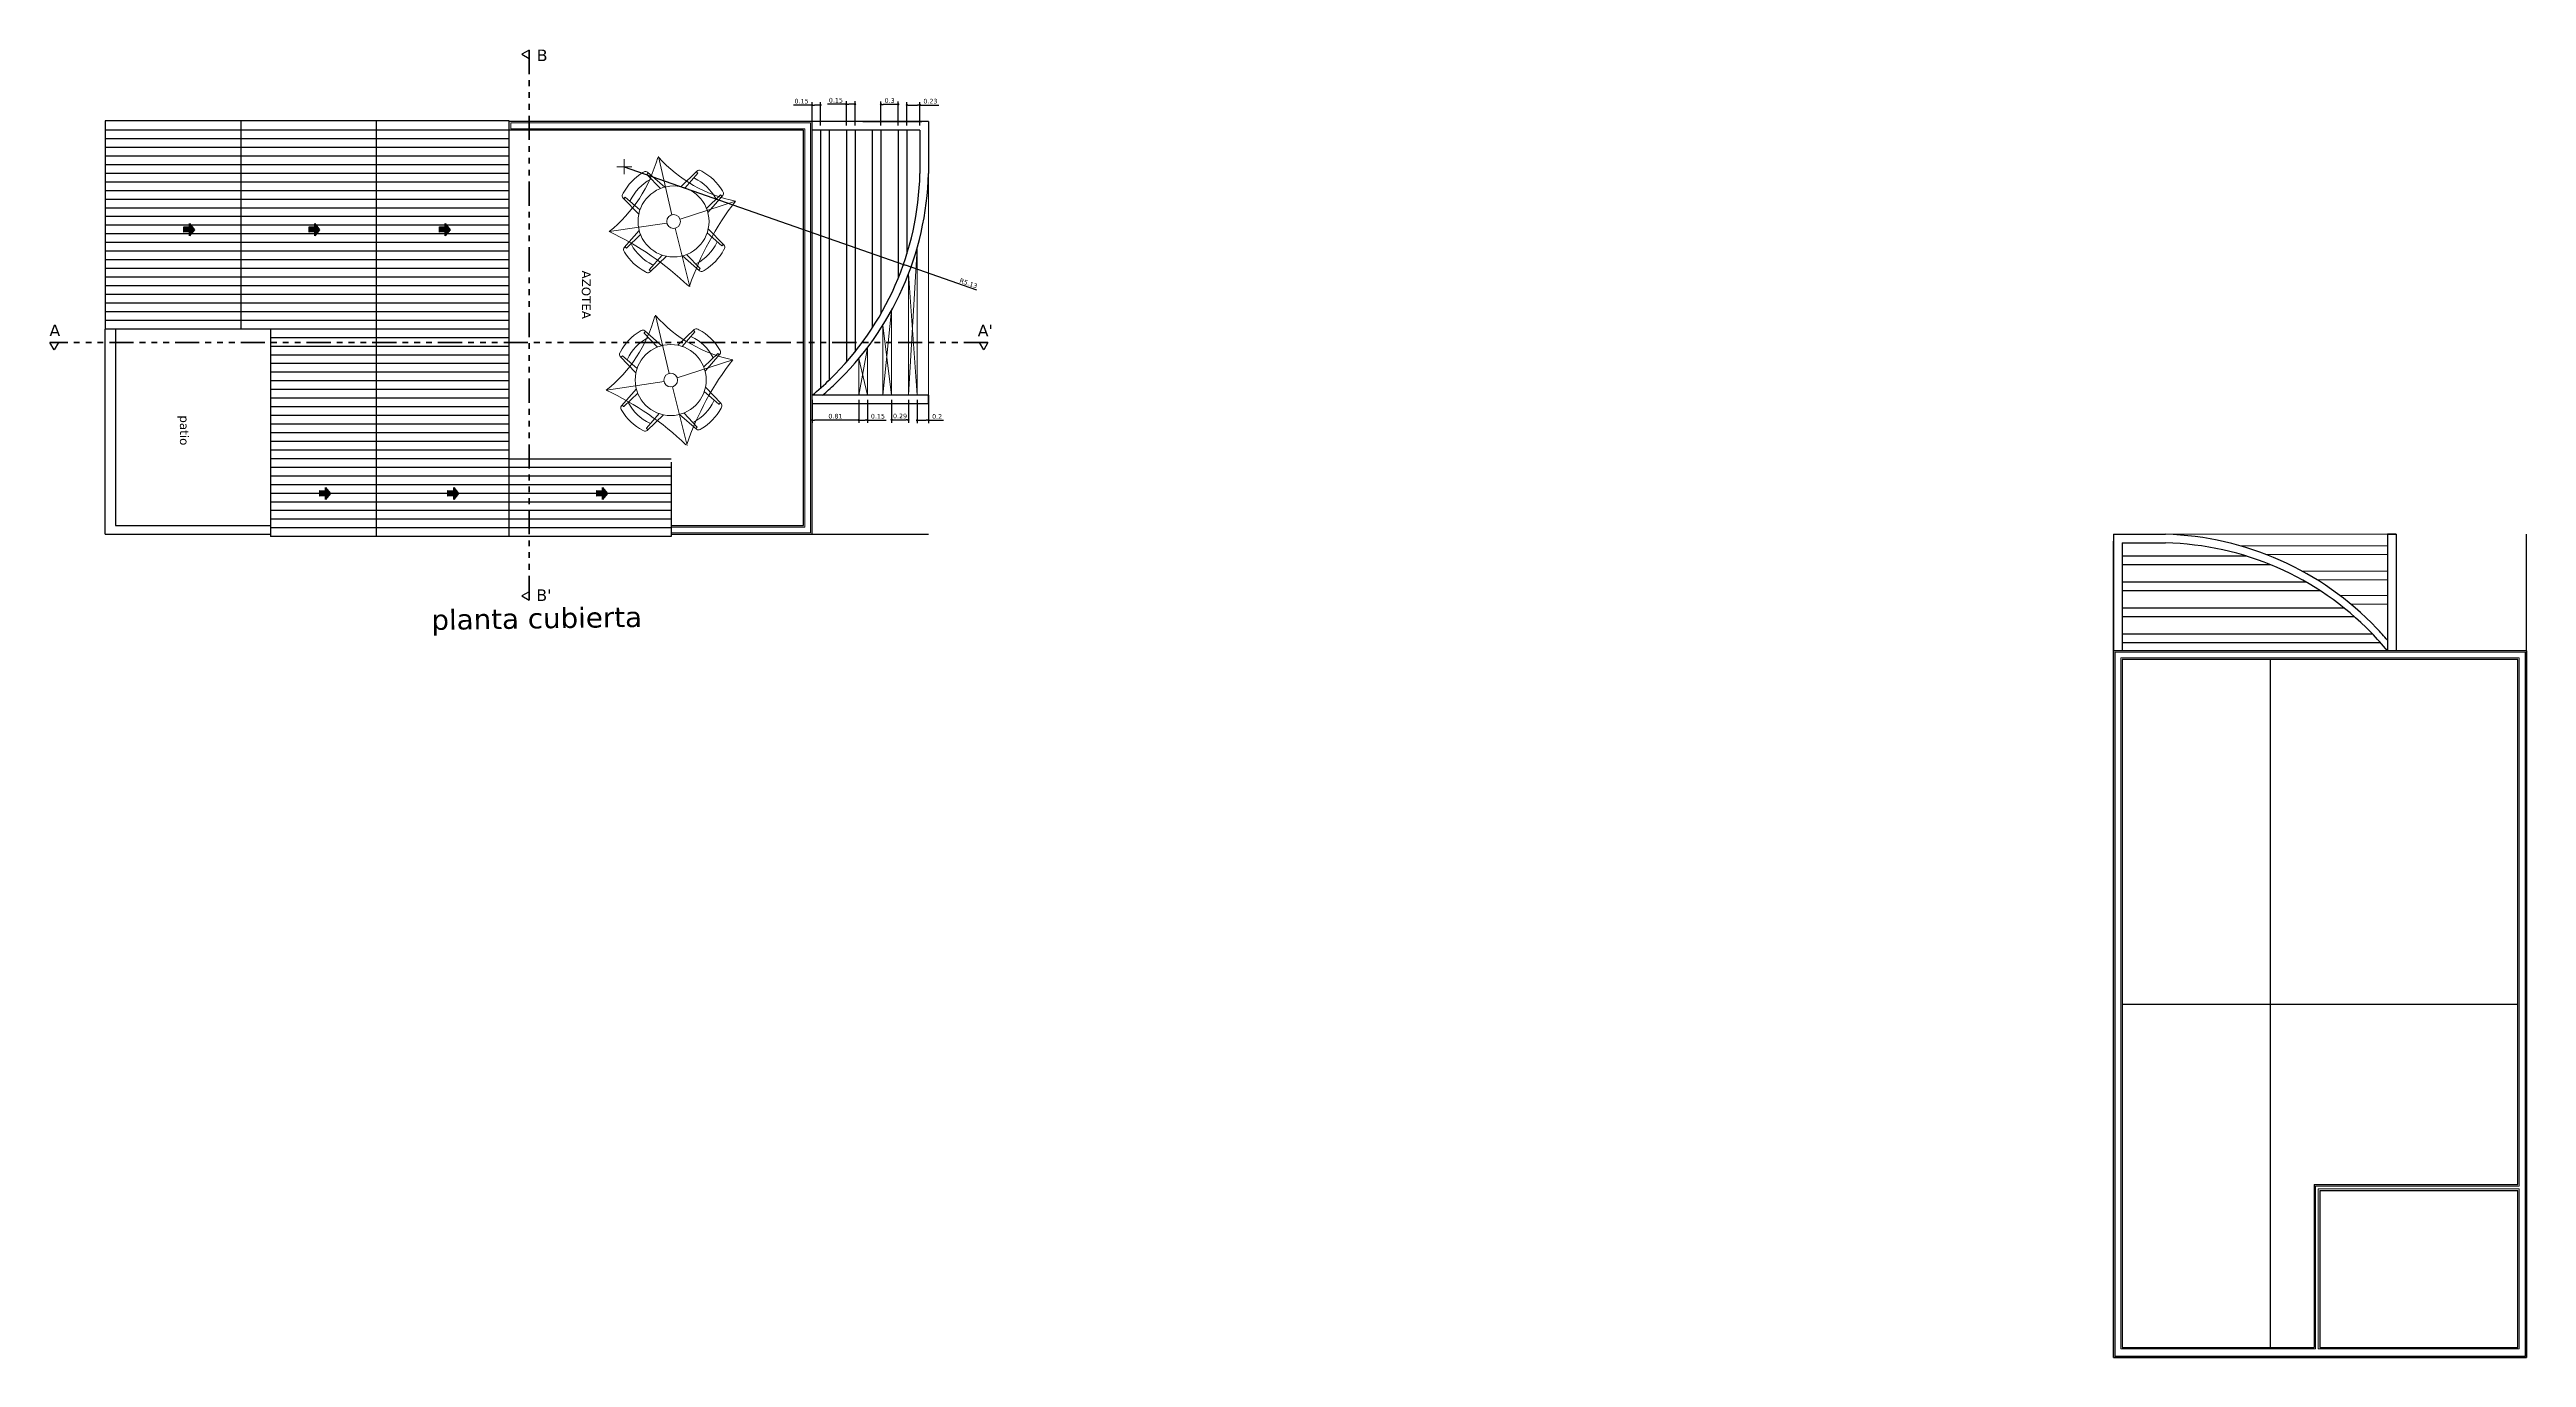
# Model space of a CAD drawing. Header units: millimetres. Extents: x -106 to 2534, y 21 to 2786.
# Drawn here: x 1327.87 to 1370.83, y 1370.7 to 1393.39 of the extents above; entities that cross this region are included whole.
import ezdxf

# ---------------------------------------------------------------- set-up
doc = ezdxf.new("R2010")
doc.units = ezdxf.units.MM
doc.linetypes.add('ACAD_ISO14W100', pattern=[24, 12, -3, 0, -3, 0, -3, 0, -3])
for name, color, linetype, lineweight in [('achurado', 142, 'Continuous', 9), ('balcon', 30, 'Continuous', 30), ('cotas 02', 132, 'Continuous', 13), ('L. corte', 106, 'ACAD_ISO14W100', 80), ('lin. cubierta', 30, 'Continuous', 25), ('MOBILIARIO', 132, 'Continuous', 20), ('muros', 20, 'Continuous', 30), ('pergolas', 54, 'Continuous', 30), ('pollo', 91, 'Continuous', 20), ('textos', 116, 'Continuous', 40), ('varanda', 240, 'Continuous', 25)]:
    doc.layers.add(name, color=color, linetype=linetype, lineweight=lineweight)
doc.styles.get("Standard").update_dxf_attribs({"font": 'verdana.ttf'})
doc.dimstyles.new('cota 1.50', dxfattribs={"dimtxt": 0.08, "dimasz": 0.04, "dimexe": 0.05, "dimexo": 0.08, "dimgap": 0.025, "dimtad": 1, "dimdsep": 46, "dimtxsty": 'Standard', "dimblk": 'DOT', "dimcen": 2.5, "dimadec": 0, "dimazin": 0, "dimtm": 1e-09, "dimtfac": 1, "dimtmove": 0, "dimatfit": 3, "dimfxl": 1, "dimarcsym": 0})

# ---------------------------------------------------------------- blocks, each defined once
blk = doc.blocks.new('MESA5')
for p, q in [((-0.24, 0.711), (-0.253, 0.406)), ((-0.213, 0.698), (-0.242, 0.698)), ((-0.212, 0.697), (-0.2, 0.435)), ((-0.193, 0.754), (-0.21, 0.749)), ((0.193, 0.754), (0.21, 0.749)), ((0.212, 0.697), (0.2, 0.435)), ((0.213, 0.698), (0.238, 0.698)), ((0.24, 0.711), (0.253, 0.406)), ((-0.754, 0.193), (-0.749, 0.21)), ((-0.711, 0.24), (-0.406, 0.253)), ((-0.698, 0.213), (-0.698, 0.238)), ((-0.697, 0.212), (-0.435, 0.2)), ((0.711, 0.24), (0.406, 0.253)), ((0.697, 0.212), (0.435, 0.2)), ((0.698, 0.213), (0.698, 0.242)), ((0.754, 0.193), (0.749, 0.21)), ((-0.754, -0.193), (-0.749, -0.21)), ((-0.711, -0.24), (-0.406, -0.253)), ((-0.698, -0.213), (-0.698, -0.242)), ((-0.697, -0.212), (-0.435, -0.2)), ((0.711, -0.24), (0.406, -0.253)), ((0.697, -0.212), (0.435, -0.2)), ((0.698, -0.213), (0.698, -0.238)), ((0.754, -0.193), (0.749, -0.21)), ((-0.24, -0.711), (-0.253, -0.406)), ((-0.212, -0.697), (-0.2, -0.435)), ((0.212, -0.697), (0.2, -0.435)), ((0.24, -0.711), (0.253, -0.406)), ((-0.213, -0.698), (-0.238, -0.698)), ((-0.193, -0.754), (-0.21, -0.749)), ((0.193, -0.754), (0.21, -0.749)), ((0.213, -0.698), (0.242, -0.698))]:
    blk.add_line(p, q)
blk.add_circle((0, 0), 0.479)
for centre, radius, start, end in [((-0.198, 0.709), 0.0417, 106.4199, 177.4596), ((-0.213, 0.697), 0.00104, 2.5404, 90), ((0, 0.059), 0.721, 74.4748, 105.5252), ((0.198, 0.709), 0.0417, 2.5404, 73.5801), ((0.213, 0.697), 0.00104, 90, 177.4596), ((0, 0.022), 0.627, 71.5812, 108.4188), ((-0.059, 0), 0.721, 164.4748, 195.5252), ((-0.709, 0.198), 0.0417, 92.5404, 163.5801), ((-0.697, 0.213), 0.00104, 180, 267.4596), ((-0.022, 0), 0.627, 161.5812, 198.4188), ((0.022, 0), 0.627, 341.5812, 18.4188), ((0.697, 0.213), 0.00104, 272.5404, 360), ((0.709, 0.198), 0.0417, 16.4199, 87.4596), ((0.059, 0), 0.721, 344.4748, 15.5252), ((-0.709, -0.198), 0.0417, 196.4199, 267.4596), ((-0.697, -0.213), 0.00104, 92.5404, 180), ((0.697, -0.213), 0.00104, 0, 87.4596), ((0.709, -0.198), 0.0417, 272.5404, 343.5801), ((0, -0.022), 0.627, 251.5812, 288.4188), ((-0.198, -0.709), 0.0417, 182.5404, 253.5801), ((-0.213, -0.697), 0.00104, 270, 357.4596), ((0, -0.059), 0.721, 254.4748, 285.5252), ((0.198, -0.709), 0.0417, 286.4199, 357.4596), ((0.213, -0.697), 0.00104, 182.5404, 270)]:
    blk.add_arc(centre, radius, start, end)
blk = doc.blocks.new('_Dot')
at = {"color": 0, "linetype": 'ByBlock', "lineweight": -2}
blk.add_line((-0.5, 0), (-1, 0), dxfattribs=at)
at = {"color": 0, "linetype": 'ByBlock', "const_width": 0.5}
blk.add_lwpolyline([(-0.25, 0, 1), (0.25, 0, 1)], format="xyb", close=True, dxfattribs=at)
blk = doc.blocks.new('*D353')
at = {"layer": 'cotas 02', "color": 0, "lineweight": -2, "transparency": 16777216}
for p, q in [((1342.738, 1392.073), (1342.738, 1392.479)), ((1342.778, 1392.429), (1342.924, 1392.429)), ((1342.964, 1392.073), (1342.964, 1392.479)), ((1342.964, 1392.429), (1343.289, 1392.429))]:
    blk.add_line(p, q, dxfattribs=at)
at = {"layer": 'Defpoints', "color": 0, "transparency": 16777216}
for p in [(1342.964, 1392.429), (1342.738, 1391.993), (1342.964, 1391.993)]:
    blk.add_point(p, dxfattribs=at)
at = {"layer": 'cotas 02', "color": 0, "lineweight": -2, "transparency": 16777216, "xscale": 0.03999999999999999, "yscale": 0.03999999999999999, "zscale": 0.03999999999999999, "rotation": 180}
blk.add_blockref('_Dot', (1342.738, 1392.429), dxfattribs=at)
at = {"layer": 'cotas 02', "color": 0, "lineweight": -2, "transparency": 16777216, "xscale": 0.03999999999999999, "yscale": 0.03999999999999999, "zscale": 0.03999999999999999}
blk.add_blockref('_Dot', (1342.964, 1392.429), dxfattribs=at)
at = {"layer": 'cotas 02', "color": 0, "transparency": 16777216, "insert": (1343.146, 1392.496), "char_height": 0.08, "attachment_point": 5}
blk.add_mtext('0.23', dxfattribs=at)
blk = doc.blocks.new('*D354')
at = {"layer": 'cotas 02', "color": 0, "lineweight": -2, "transparency": 16777216}
for p, q in [((1342.288, 1392.073), (1342.288, 1392.49)), ((1342.548, 1392.44), (1342.328, 1392.44)), ((1342.588, 1392.073), (1342.588, 1392.49))]:
    blk.add_line(p, q, dxfattribs=at)
at = {"layer": 'Defpoints', "color": 0, "transparency": 16777216}
for p in [(1342.288, 1392.44), (1342.288, 1391.993), (1342.588, 1391.993)]:
    blk.add_point(p, dxfattribs=at)
at = {"layer": 'cotas 02', "color": 0, "lineweight": -2, "transparency": 16777216, "xscale": 0.03999999999999999, "yscale": 0.03999999999999999, "zscale": 0.03999999999999999, "rotation": 180}
blk.add_blockref('_Dot', (1342.288, 1392.44), dxfattribs=at)
at = {"layer": 'cotas 02', "color": 0, "lineweight": -2, "transparency": 16777216, "xscale": 0.03999999999999999, "yscale": 0.03999999999999999, "zscale": 0.03999999999999999}
blk.add_blockref('_Dot', (1342.588, 1392.44), dxfattribs=at)
at = {"layer": 'cotas 02', "color": 0, "transparency": 16777216, "insert": (1342.438, 1392.507), "char_height": 0.08, "attachment_point": 5}
blk.add_mtext('0.3', dxfattribs=at)
blk = doc.blocks.new('*D355')
at = {"layer": 'cotas 02', "color": 0, "lineweight": -2, "transparency": 16777216}
for p, q in [((1341.688, 1392.445), (1341.363, 1392.445)), ((1341.688, 1392.073), (1341.688, 1392.495)), ((1341.798, 1392.445), (1341.728, 1392.445)), ((1341.838, 1392.073), (1341.838, 1392.495))]:
    blk.add_line(p, q, dxfattribs=at)
at = {"layer": 'Defpoints', "color": 0, "transparency": 16777216}
for p in [(1341.688, 1392.445), (1341.688, 1391.993), (1341.838, 1391.993)]:
    blk.add_point(p, dxfattribs=at)
at = {"layer": 'cotas 02', "color": 0, "lineweight": -2, "transparency": 16777216, "xscale": 0.03999999999999999, "yscale": 0.03999999999999999, "zscale": 0.03999999999999999, "rotation": 180}
blk.add_blockref('_Dot', (1341.688, 1392.445), dxfattribs=at)
at = {"layer": 'cotas 02', "color": 0, "lineweight": -2, "transparency": 16777216, "xscale": 0.03999999999999999, "yscale": 0.03999999999999999, "zscale": 0.03999999999999999}
blk.add_blockref('_Dot', (1341.838, 1392.445), dxfattribs=at)
at = {"layer": 'cotas 02', "color": 0, "transparency": 16777216, "insert": (1341.506, 1392.512), "char_height": 0.08, "attachment_point": 5}
blk.add_mtext('0.15', dxfattribs=at)
blk = doc.blocks.new('*D356')
at = {"layer": 'cotas 02', "color": 0, "lineweight": -2, "transparency": 16777216}
for p, q in [((1341.093, 1392.429), (1340.768, 1392.429)), ((1341.093, 1392.073), (1341.093, 1392.479)), ((1341.198, 1392.429), (1341.133, 1392.429)), ((1341.238, 1392.073), (1341.238, 1392.479))]:
    blk.add_line(p, q, dxfattribs=at)
at = {"layer": 'Defpoints', "color": 0, "transparency": 16777216}
for p in [(1341.093, 1392.429), (1341.093, 1391.993), (1341.238, 1391.993)]:
    blk.add_point(p, dxfattribs=at)
at = {"layer": 'cotas 02', "color": 0, "lineweight": -2, "transparency": 16777216, "xscale": 0.03999999999999999, "yscale": 0.03999999999999999, "zscale": 0.03999999999999999, "rotation": 180}
blk.add_blockref('_Dot', (1341.093, 1392.429), dxfattribs=at)
at = {"layer": 'cotas 02', "color": 0, "lineweight": -2, "transparency": 16777216, "xscale": 0.03999999999999999, "yscale": 0.03999999999999999, "zscale": 0.03999999999999999}
blk.add_blockref('_Dot', (1341.238, 1392.429), dxfattribs=at)
at = {"layer": 'cotas 02', "color": 0, "transparency": 16777216, "insert": (1340.91, 1392.496), "char_height": 0.08, "attachment_point": 5}
blk.add_mtext('0.15', dxfattribs=at)
blk = doc.blocks.new('*D357')
at = {"layer": 'cotas 02', "color": 0, "lineweight": -2, "transparency": 16777216}
for p, q in [((1341.093, 1387.315), (1341.093, 1386.914)), ((1341.903, 1387.315), (1341.903, 1386.914)), ((1341.863, 1386.964), (1341.133, 1386.964))]:
    blk.add_line(p, q, dxfattribs=at)
at = {"layer": 'Defpoints', "color": 0, "transparency": 16777216}
for p in [(1341.093, 1387.395), (1341.903, 1387.395), (1341.093, 1386.964)]:
    blk.add_point(p, dxfattribs=at)
at = {"layer": 'cotas 02', "color": 0, "lineweight": -2, "transparency": 16777216, "xscale": 0.03999999999999999, "yscale": 0.03999999999999999, "zscale": 0.03999999999999999, "rotation": 180}
blk.add_blockref('_Dot', (1341.093, 1386.964), dxfattribs=at)
at = {"layer": 'cotas 02', "color": 0, "lineweight": -2, "transparency": 16777216, "xscale": 0.03999999999999999, "yscale": 0.03999999999999999, "zscale": 0.03999999999999999}
blk.add_blockref('_Dot', (1341.903, 1386.964), dxfattribs=at)
at = {"layer": 'cotas 02', "color": 0, "transparency": 16777216, "insert": (1341.498, 1387.031), "char_height": 0.08, "attachment_point": 5}
blk.add_mtext('0.81', dxfattribs=at)
blk = doc.blocks.new('*D359')
at = {"layer": 'cotas 02', "color": 0, "lineweight": -2, "transparency": 16777216}
for p, q in [((1341.903, 1387.315), (1341.903, 1386.914)), ((1342.053, 1387.315), (1342.053, 1386.914)), ((1341.943, 1386.964), (1342.013, 1386.964)), ((1342.053, 1386.964), (1342.378, 1386.964))]:
    blk.add_line(p, q, dxfattribs=at)
at = {"layer": 'Defpoints', "color": 0, "transparency": 16777216}
for p in [(1341.903, 1387.395), (1342.053, 1387.395), (1342.053, 1386.964)]:
    blk.add_point(p, dxfattribs=at)
at = {"layer": 'cotas 02', "color": 0, "lineweight": -2, "transparency": 16777216, "xscale": 0.03999999999999999, "yscale": 0.03999999999999999, "zscale": 0.03999999999999999, "rotation": 180}
blk.add_blockref('_Dot', (1341.903, 1386.964), dxfattribs=at)
at = {"layer": 'cotas 02', "color": 0, "lineweight": -2, "transparency": 16777216, "xscale": 0.03999999999999999, "yscale": 0.03999999999999999, "zscale": 0.03999999999999999}
blk.add_blockref('_Dot', (1342.053, 1386.964), dxfattribs=at)
at = {"layer": 'cotas 02', "color": 0, "transparency": 16777216, "insert": (1342.235, 1387.031), "char_height": 0.08, "attachment_point": 5}
blk.add_mtext('0.15', dxfattribs=at)
blk = doc.blocks.new('*D360')
at = {"layer": 'cotas 02', "color": 0, "lineweight": -2, "transparency": 16777216}
for p, q in [((1342.473, 1387.315), (1342.473, 1386.917)), ((1342.764, 1387.315), (1342.764, 1386.917)), ((1342.513, 1386.967), (1342.724, 1386.967))]:
    blk.add_line(p, q, dxfattribs=at)
at = {"layer": 'Defpoints', "color": 0, "transparency": 16777216}
for p in [(1342.473, 1387.395), (1342.764, 1387.395), (1342.764, 1386.967)]:
    blk.add_point(p, dxfattribs=at)
at = {"layer": 'cotas 02', "color": 0, "lineweight": -2, "transparency": 16777216, "xscale": 0.03999999999999999, "yscale": 0.03999999999999999, "zscale": 0.03999999999999999, "rotation": 180}
blk.add_blockref('_Dot', (1342.473, 1386.967), dxfattribs=at)
at = {"layer": 'cotas 02', "color": 0, "lineweight": -2, "transparency": 16777216, "xscale": 0.03999999999999999, "yscale": 0.03999999999999999, "zscale": 0.03999999999999999}
blk.add_blockref('_Dot', (1342.764, 1386.967), dxfattribs=at)
at = {"layer": 'cotas 02', "color": 0, "transparency": 16777216, "insert": (1342.619, 1387.034), "char_height": 0.08, "attachment_point": 5}
blk.add_mtext('0.29', dxfattribs=at)
blk = doc.blocks.new('*D361')
at = {"layer": 'cotas 02', "color": 0, "lineweight": -2, "transparency": 16777216}
for p, q in [((1342.914, 1387.315), (1342.914, 1386.911)), ((1343.114, 1387.315), (1343.114, 1386.911)), ((1342.954, 1386.961), (1343.074, 1386.961)), ((1343.114, 1386.961), (1343.37, 1386.961))]:
    blk.add_line(p, q, dxfattribs=at)
at = {"layer": 'Defpoints', "color": 0, "transparency": 16777216}
for p in [(1342.914, 1387.395), (1343.114, 1387.395), (1343.114, 1386.961)]:
    blk.add_point(p, dxfattribs=at)
at = {"layer": 'cotas 02', "color": 0, "lineweight": -2, "transparency": 16777216, "xscale": 0.03999999999999999, "yscale": 0.03999999999999999, "zscale": 0.03999999999999999, "rotation": 180}
blk.add_blockref('_Dot', (1342.914, 1386.961), dxfattribs=at)
at = {"layer": 'cotas 02', "color": 0, "lineweight": -2, "transparency": 16777216, "xscale": 0.03999999999999999, "yscale": 0.03999999999999999, "zscale": 0.03999999999999999}
blk.add_blockref('_Dot', (1343.114, 1386.961), dxfattribs=at)
at = {"layer": 'cotas 02', "color": 0, "transparency": 16777216, "insert": (1343.262, 1387.027), "char_height": 0.08, "attachment_point": 5}
blk.add_mtext('0.2', dxfattribs=at)
blk = doc.blocks.new('*D362')
at = {"layer": 'cotas 02', "color": 0, "lineweight": -2, "transparency": 16777216}
for p, q in [((1337.834, 1391.358), (1342.677, 1389.662)), ((1343.953, 1389.215), (1342.715, 1389.649))]:
    blk.add_line(p, q, dxfattribs=at)
at = {"layer": 'Defpoints', "color": 0, "transparency": 16777216}
for p in [(1337.834, 1391.358), (1342.677, 1389.662)]:
    blk.add_point(p, dxfattribs=at)
at = {"layer": 'cotas 02', "color": 0, "lineweight": -2, "transparency": 16777216, "xscale": 0.03999999999999999, "yscale": 0.03999999999999999, "zscale": 0.03999999999999999, "rotation": 160.6940662259355}
blk.add_blockref('_Dot', (1342.677, 1389.662), dxfattribs=at)
at = {"layer": 'cotas 02', "color": 0, "transparency": 16777216, "insert": (1343.806, 1389.337), "char_height": 0.08, "attachment_point": 5, "rotation": 340.6941}
blk.add_mtext('R5.13', dxfattribs=at)

msp = doc.modelspace()

# ---------------------------------------------------------------- hatches: boundary and pattern name
h = msp.add_hatch(color=0)
h.set_gradient(color1=(0, 0, 255), rotation=180, tint=1)
h.paths.add_polyline_path([(1330.381, 1390.267), (1330.297, 1390.163), (1330.297, 1390.227), (1330.196, 1390.223), (1330.196, 1390.318), (1330.297, 1390.315), (1330.297, 1390.372)])
h = msp.add_hatch(color=0)
h.set_gradient(color1=(0, 0, 255), rotation=180, tint=1)
h.paths.add_polyline_path([(1332.552, 1390.267), (1332.468, 1390.163), (1332.468, 1390.227), (1332.368, 1390.223), (1332.368, 1390.318), (1332.468, 1390.315), (1332.468, 1390.372)])
h = msp.add_hatch(color=0)
h.set_gradient(color1=(0, 0, 255), rotation=180, tint=1)
h.paths.add_polyline_path([(1334.813, 1390.267), (1334.729, 1390.163), (1334.729, 1390.227), (1334.629, 1390.223), (1334.629, 1390.318), (1334.729, 1390.315), (1334.729, 1390.372)])
h = msp.add_hatch(color=0)
h.set_gradient(color1=(0, 0, 255), rotation=180, tint=1)
h.paths.add_polyline_path([(1332.739, 1385.69), (1332.655, 1385.586), (1332.655, 1385.65), (1332.555, 1385.646), (1332.555, 1385.741), (1332.655, 1385.738), (1332.655, 1385.795)])
h = msp.add_hatch(color=0)
h.set_gradient(color1=(0, 0, 255), rotation=180, tint=1)
h.paths.add_polyline_path([(1334.961, 1385.69), (1334.877, 1385.586), (1334.877, 1385.65), (1334.776, 1385.646), (1334.776, 1385.741), (1334.877, 1385.738), (1334.877, 1385.795)])
h = msp.add_hatch(color=0)
h.set_gradient(color1=(0, 0, 255), rotation=180, tint=1)
h.paths.add_polyline_path([(1337.544, 1385.69), (1337.46, 1385.586), (1337.46, 1385.65), (1337.359, 1385.646), (1337.359, 1385.741), (1337.46, 1385.738), (1337.46, 1385.795)])

# ---------------------------------------------------------------- linework, layer by layer
for p, q in [((1341.093, 1384.983), (1343.114, 1384.983)), ((1370.829, 1382.962), (1370.829, 1384.983)), ((1366.392, 1370.853), (1366.392, 1382.812)), ((1363.819, 1376.833), (1370.679, 1376.833))]:
    msp.add_line(p, q)
for points in [[(1336.057, 1393.31), (1336.184, 1393.237), (1336.184, 1393.383)], [(1327.947, 1388.184), (1327.874, 1388.311), (1328.02, 1388.311)], [(1344.071, 1388.184), (1343.997, 1388.311), (1344.144, 1388.311)], [(1336.057, 1383.913), (1336.184, 1383.84), (1336.184, 1383.986)]]:
    msp.add_lwpolyline(points, close=True)
at = {"color": 0, "linetype": 'Continuous'}
for points in [[(1330.381, 1390.267), (1330.297, 1390.163), (1330.297, 1390.227), (1330.196, 1390.223), (1330.196, 1390.318), (1330.297, 1390.315), (1330.297, 1390.372)], [(1332.552, 1390.267), (1332.468, 1390.163), (1332.468, 1390.227), (1332.368, 1390.223), (1332.368, 1390.318), (1332.468, 1390.315), (1332.468, 1390.372)], [(1334.813, 1390.267), (1334.729, 1390.163), (1334.729, 1390.227), (1334.629, 1390.223), (1334.629, 1390.318), (1334.729, 1390.315), (1334.729, 1390.372)], [(1332.739, 1385.69), (1332.655, 1385.586), (1332.655, 1385.65), (1332.555, 1385.646), (1332.555, 1385.741), (1332.655, 1385.738), (1332.655, 1385.795)], [(1334.961, 1385.69), (1334.877, 1385.586), (1334.877, 1385.65), (1334.776, 1385.646), (1334.776, 1385.741), (1334.877, 1385.738), (1334.877, 1385.795)], [(1337.544, 1385.69), (1337.46, 1385.586), (1337.46, 1385.65), (1337.359, 1385.646), (1337.359, 1385.741), (1337.46, 1385.738), (1337.46, 1385.795)]]:
    msp.add_lwpolyline(points, close=True, dxfattribs=at)
at = {"layer": 'achurado'}
for p, q in [((1341.068, 1392.118), (1335.866, 1392.118)), ((1335.866, 1392.018), (1335.866, 1392.118)), ((1340.968, 1392.018), (1335.866, 1392.018)), ((1340.968, 1385.108), (1340.968, 1392.018)), ((1341.068, 1385.008), (1341.068, 1392.118)), ((1342.914, 1389.947), (1342.764, 1387.395)), ((1342.914, 1387.395), (1342.764, 1389.499)), ((1342.473, 1388.87), (1342.323, 1387.395)), ((1342.473, 1387.395), (1342.323, 1388.613)), ((1342.053, 1388.22), (1341.903, 1387.395)), ((1342.053, 1387.395), (1341.903, 1388.031)), ((1338.649, 1385.108), (1340.968, 1385.108)), ((1338.649, 1385.008), (1341.068, 1385.008)), ((1370.804, 1382.937), (1363.694, 1382.937)), ((1363.694, 1382.937), (1363.694, 1370.728)), ((1370.704, 1382.837), (1363.794, 1382.837)), ((1363.794, 1382.837), (1363.794, 1370.853)), ((1370.704, 1373.677), (1370.704, 1382.837)), ((1370.804, 1370.728), (1370.804, 1382.937)), ((1367.169, 1373.677), (1370.704, 1373.677)), ((1367.169, 1373.677), (1367.169, 1370.853)), ((1367.219, 1373.627), (1370.704, 1373.627)), ((1367.219, 1373.627), (1367.219, 1370.853)), ((1370.704, 1370.853), (1370.704, 1373.627)), ((1363.694, 1370.728), (1370.804, 1370.728)), ((1363.794, 1370.853), (1367.169, 1370.853)), ((1367.219, 1370.853), (1370.704, 1370.853))]:
    msp.add_line(p, q, dxfattribs=at)
at = {"layer": 'balcon'}
for p, q in [((1343.114, 1392.143), (1341.093, 1392.143)), ((1342.964, 1391.993), (1341.093, 1391.993)), ((1341.974, 1392.143), (1342.994, 1392.143)), ((1342.964, 1391.993), (1342.964, 1391.243)), ((1343.114, 1392.143), (1343.114, 1391.243)), ((1343.114, 1387.395), (1341.093, 1387.395)), ((1343.114, 1387.395), (1343.114, 1387.245)), ((1343.114, 1387.245), (1341.093, 1387.245)), ((1363.669, 1384.983), (1363.669, 1382.962)), ((1363.669, 1384.983), (1364.569, 1384.983)), ((1363.669, 1383.843), (1363.669, 1384.863)), ((1363.819, 1384.833), (1363.819, 1382.962)), ((1363.819, 1384.833), (1364.569, 1384.833)), ((1368.418, 1384.983), (1368.418, 1382.962)), ((1368.568, 1384.983), (1368.568, 1382.962))]:
    msp.add_line(p, q, dxfattribs=at)
for centre, radius, start, end in [((1337.834, 1391.358), 5.131, 314.1012, 358.7153), ((1337.856, 1391.391), 5.26, 313.5936, 358.3899), ((1337.834, 1391.358), 5.131, 309.4236, 314.1012), ((1337.856, 1391.391), 5.26, 310.5579, 313.5936), ((1364.421, 1379.725), 5.26, 43.5936, 88.3899), ((1364.454, 1379.703), 5.131, 44.1012, 88.7153)]:
    msp.add_arc(centre, radius, start, end, dxfattribs=at)
at = {"layer": 'cotas 02'}
for p, q in [((1337.704, 1391.358), (1337.964, 1391.358)), ((1337.834, 1391.488), (1337.834, 1391.228))]:
    msp.add_line(p, q, dxfattribs=at)
at = {"layer": 'L. corte', "ltscale": 0.035}
for p, q in [((1336.184, 1393.383), (1336.184, 1383.84)), ((1344.144, 1388.311), (1327.874, 1388.311))]:
    msp.add_line(p, q, dxfattribs=at)
at = {"layer": 'lin. cubierta'}
for p, q in [((1335.841, 1392.156), (1328.834, 1392.156)), ((1328.834, 1392.156), (1328.834, 1388.543)), ((1335.841, 1391.993), (1328.834, 1391.993)), ((1331.184, 1392.156), (1331.184, 1388.543)), ((1333.534, 1392.156), (1333.534, 1384.943)), ((1335.841, 1384.943), (1335.841, 1392.156)), ((1335.841, 1391.843), (1328.834, 1391.843)), ((1335.841, 1391.693), (1328.834, 1391.693)), ((1335.841, 1391.543), (1328.834, 1391.543)), ((1335.841, 1391.393), (1328.834, 1391.393)), ((1335.841, 1391.243), (1328.834, 1391.243)), ((1335.841, 1391.093), (1328.834, 1391.093)), ((1335.841, 1390.943), (1328.834, 1390.943)), ((1335.841, 1390.793), (1328.834, 1390.793)), ((1335.841, 1390.643), (1328.834, 1390.643)), ((1335.841, 1390.493), (1328.834, 1390.493)), ((1335.841, 1390.343), (1328.834, 1390.343)), ((1335.841, 1390.193), (1328.834, 1390.193)), ((1335.841, 1390.043), (1328.834, 1390.043)), ((1335.841, 1389.893), (1328.834, 1389.893)), ((1335.841, 1389.743), (1328.834, 1389.743)), ((1335.841, 1389.593), (1328.834, 1389.593)), ((1335.841, 1389.443), (1328.834, 1389.443)), ((1335.841, 1389.293), (1328.834, 1389.293)), ((1335.841, 1389.143), (1328.834, 1389.143)), ((1335.841, 1388.993), (1328.834, 1388.993)), ((1335.841, 1388.843), (1328.834, 1388.843)), ((1335.841, 1388.693), (1328.834, 1388.693)), ((1335.841, 1388.543), (1328.834, 1388.543)), ((1331.699, 1388.543), (1331.699, 1385.133)), ((1335.841, 1388.393), (1331.699, 1388.393)), ((1335.841, 1388.243), (1331.699, 1388.243)), ((1335.841, 1388.093), (1331.699, 1388.093)), ((1335.841, 1387.943), (1331.699, 1387.943)), ((1335.841, 1387.793), (1331.699, 1387.793)), ((1335.841, 1387.643), (1331.699, 1387.643)), ((1335.841, 1387.493), (1331.699, 1387.493)), ((1335.841, 1387.343), (1331.699, 1387.343)), ((1335.841, 1387.193), (1331.699, 1387.193)), ((1335.841, 1387.043), (1331.699, 1387.043)), ((1335.841, 1386.893), (1331.699, 1386.893)), ((1335.841, 1386.743), (1331.699, 1386.743)), ((1335.841, 1386.593), (1331.699, 1386.593)), ((1335.841, 1386.443), (1331.699, 1386.443)), ((1335.841, 1386.293), (1331.699, 1386.293)), ((1338.649, 1386.143), (1331.699, 1386.143)), ((1338.649, 1385.993), (1331.699, 1385.993)), ((1335.841, 1386.293), (1338.649, 1386.293)), ((1338.649, 1386.233), (1338.649, 1384.943)), ((1338.649, 1385.843), (1331.699, 1385.843)), ((1338.649, 1385.693), (1331.699, 1385.693)), ((1338.649, 1385.543), (1331.699, 1385.543)), ((1338.649, 1385.393), (1331.699, 1385.393)), ((1338.649, 1385.243), (1331.699, 1385.243)), ((1331.699, 1385.133), (1331.699, 1384.943)), ((1338.649, 1385.093), (1331.699, 1385.093)), ((1338.649, 1384.943), (1331.699, 1384.943))]:
    msp.add_line(p, q, dxfattribs=at)
at = {"layer": 'MOBILIARIO'}
for p, q in [((1338.663, 1390.526), (1338.427, 1391.534)), ((1338.803, 1390.447), (1339.765, 1390.762)), ((1338.574, 1390.382), (1337.574, 1390.233)), ((1338.719, 1390.294), (1338.973, 1389.273)), ((1338.614, 1387.775), (1338.378, 1388.784)), ((1338.754, 1387.696), (1339.716, 1388.011)), ((1338.525, 1387.631), (1337.525, 1387.483)), ((1338.67, 1387.543), (1338.924, 1386.522))]:
    msp.add_line(p, q, dxfattribs=at)
for centre in [(1338.69, 1390.409), (1338.641, 1387.659)]:
    msp.add_circle(centre, 0.119, dxfattribs=at)
for centre, radius, start, end in [((1336.033, 1392.16), 2.467, 308.6369, 344.937), ((1340.259, 1393.179), 2.467, 222.1708, 258.471), ((1343.838, 1387.602), 5.154, 142.1954, 160.8872), ((1335.388, 1385.565), 5.154, 46.2206, 64.9125), ((1335.984, 1389.41), 2.467, 308.6369, 344.937), ((1340.21, 1390.428), 2.467, 222.1708, 258.471), ((1343.789, 1384.852), 5.154, 142.1954, 160.8872), ((1335.339, 1382.814), 5.154, 46.2206, 64.9125)]:
    msp.add_arc(centre, radius, start, end, dxfattribs=at)
at = {"layer": 'muros'}
for p, q in [((1341.093, 1392.143), (1335.841, 1392.143)), ((1340.943, 1391.993), (1335.841, 1391.993)), ((1340.943, 1385.133), (1340.943, 1391.993)), ((1341.093, 1384.983), (1341.093, 1392.143)), ((1328.834, 1384.983), (1328.834, 1388.543)), ((1329.009, 1388.543), (1329.009, 1385.133)), ((1343.114, 1387.245), (1343.114, 1387.395)), ((1329.009, 1385.133), (1331.699, 1385.133)), ((1338.649, 1385.133), (1340.943, 1385.133)), ((1328.834, 1384.983), (1331.699, 1384.983)), ((1338.649, 1384.983), (1341.093, 1384.983)), ((1368.568, 1384.983), (1368.418, 1384.983)), ((1368.418, 1384.983), (1368.568, 1384.983)), ((1363.669, 1370.703), (1363.669, 1383.843)), ((1370.829, 1382.962), (1363.669, 1382.962)), ((1363.669, 1382.962), (1363.669, 1370.703)), ((1370.829, 1382.962), (1370.829, 1370.703)), ((1370.829, 1370.703), (1370.829, 1382.962)), ((1370.679, 1382.812), (1363.819, 1382.812)), ((1363.819, 1382.812), (1363.819, 1370.878)), ((1370.679, 1373.702), (1370.679, 1382.812)), ((1367.144, 1373.702), (1370.679, 1373.702)), ((1367.144, 1373.702), (1367.144, 1370.878)), ((1367.244, 1373.602), (1370.679, 1373.602)), ((1367.244, 1373.602), (1367.244, 1370.878)), ((1370.679, 1370.878), (1370.679, 1373.602)), ((1370.829, 1370.703), (1363.669, 1370.703)), ((1363.669, 1370.703), (1370.829, 1370.703)), ((1363.819, 1370.878), (1367.144, 1370.878)), ((1367.244, 1370.878), (1370.679, 1370.878))]:
    msp.add_line(p, q, dxfattribs=at)
for centre, radius, start, end in [((1364.454, 1379.703), 5.131, 39.4236, 44.1012), ((1364.421, 1379.725), 5.26, 40.5579, 43.5936)]:
    msp.add_arc(centre, radius, start, end, dxfattribs=at)
at = {"layer": 'pergolas'}
for p, q in [((1341.238, 1391.993), (1341.238, 1387.519)), ((1341.388, 1391.993), (1341.388, 1387.657)), ((1341.688, 1391.993), (1341.688, 1387.97)), ((1341.838, 1391.993), (1341.838, 1388.149)), ((1342.138, 1391.993), (1342.138, 1388.564)), ((1342.288, 1391.993), (1342.288, 1388.81)), ((1342.588, 1391.993), (1342.588, 1389.427)), ((1342.738, 1391.993), (1342.738, 1389.848)), ((1363.819, 1384.607), (1365.965, 1384.607)), ((1363.819, 1384.457), (1366.386, 1384.457)), ((1363.819, 1384.157), (1367.002, 1384.157)), ((1363.819, 1384.007), (1367.248, 1384.007)), ((1363.819, 1383.707), (1367.663, 1383.707)), ((1363.819, 1383.557), (1367.842, 1383.557)), ((1363.819, 1383.257), (1368.155, 1383.257)), ((1363.819, 1383.107), (1368.294, 1383.107))]:
    msp.add_line(p, q, dxfattribs=at)
at = {"layer": 'pollo'}
for p, q in [((1343.114, 1391.243), (1343.114, 1387.395)), ((1342.914, 1389.947), (1342.914, 1387.395)), ((1342.764, 1389.499), (1342.764, 1387.395)), ((1342.323, 1388.613), (1342.323, 1387.395)), ((1342.473, 1388.87), (1342.473, 1387.395)), ((1342.053, 1388.22), (1342.053, 1387.395)), ((1341.903, 1388.031), (1341.903, 1387.395)), ((1364.569, 1384.983), (1368.418, 1384.983)), ((1365.865, 1384.783), (1368.418, 1384.783)), ((1366.313, 1384.633), (1368.418, 1384.633)), ((1366.942, 1384.342), (1368.418, 1384.342)), ((1367.199, 1384.192), (1368.418, 1384.192)), ((1367.592, 1383.922), (1368.418, 1383.922)), ((1367.782, 1383.772), (1368.418, 1383.772))]:
    msp.add_line(p, q, dxfattribs=at)
at = {"layer": 'varanda'}
for p, q in [((1342.843, 1387.245), (1342.843, 1387.245)), ((1368.568, 1384.712), (1368.568, 1384.712))]:
    msp.add_line(p, q, dxfattribs=at)

# ---------------------------------------------------------------- block references
at = {"layer": 'MOBILIARIO', "xscale": 1.285507850756266, "yscale": 1.285507850756266, "zscale": 1.285507850756266, "rotation": 316.3933171837571}
for p in [(1338.69, 1390.409), (1338.641, 1387.659)]:
    msp.add_blockref('MESA5', p, dxfattribs=at)

# ---------------------------------------------------------------- texts
at = {"layer": 'textos', "char_height": 0.2, "width": 5.37212, "attachment_point": 1}
for s, insert in [('B', (1336.317, 1393.392)), ('A', (1327.865, 1388.62)), ("A'", (1343.966, 1388.617)), ("B'", (1336.31, 1384.027))]:
    msp.add_mtext(s, dxfattribs=dict(at, insert=insert))
at = {"layer": 'textos', "width": 5.37212, "attachment_point": 1}
for s, insert, char_height, rotation in [('AZOTEA', (1337.25, 1389.558), 0.15, 270), ('patio', (1330.279, 1387.046), 0.15, 270), ('planta cubierta', (1334.488, 1383.674), 0.35, 0.8278)]:
    msp.add_mtext(s, dxfattribs=dict(at, insert=insert, char_height=char_height, rotation=rotation))

# ---------------------------------------------------------------- dimensions: what is measured, and where the dimension line sits
at = {"layer": 'cotas 02'}
for base, p1, p2, picture, middle in [((1341.0929, 1392.4293), (1341.2381, 1391.9933), (1341.0929, 1391.9933), '*D356', (1340.9105, 1392.4959)), ((1341.688, 1392.445), (1341.838, 1391.993), (1341.688, 1391.993), '*D355', (1341.506, 1392.512)), ((1342.288, 1392.44), (1342.588, 1391.993), (1342.288, 1391.993), '*D354', (1342.438, 1392.507)), ((1342.964, 1392.429), (1342.738, 1391.993), (1342.964, 1391.993), '*D353', (1343.146, 1392.496)), ((1341.093, 1386.964), (1341.903, 1387.395), (1341.093, 1387.395), '*D357', (1341.498, 1387.031)), ((1342.053, 1386.964), (1341.903, 1387.395), (1342.053, 1387.395), '*D359', (1342.235, 1387.031)), ((1342.764, 1386.967), (1342.473, 1387.395), (1342.764, 1387.395), '*D360', (1342.619, 1387.034)), ((1343.114, 1386.961), (1342.914, 1387.395), (1343.114, 1387.395), '*D361', (1343.262, 1387.027))]:
    dim = msp.add_linear_dim(base=base, p1=p1, p2=p2, dimstyle='cota 1.50', override={"dimfxl": 0.04}, dxfattribs=at)
    dim.commit()
    dim.dimension.update_dxf_attribs({"geometry": picture, "text_midpoint": middle})
dim = msp.add_radius_dim(center=(1337.834, 1391.358), mpoint=(1342.677, 1389.662), dimstyle='cota 1.50', override={"dimfxl": 0.04}, dxfattribs=at)
dim.commit()
dim.dimension.update_dxf_attribs({"geometry": '*D362', "text_midpoint": (1343.784, 1389.274), "dimtype": 164})

doc.saveas('drawing.dxf')
